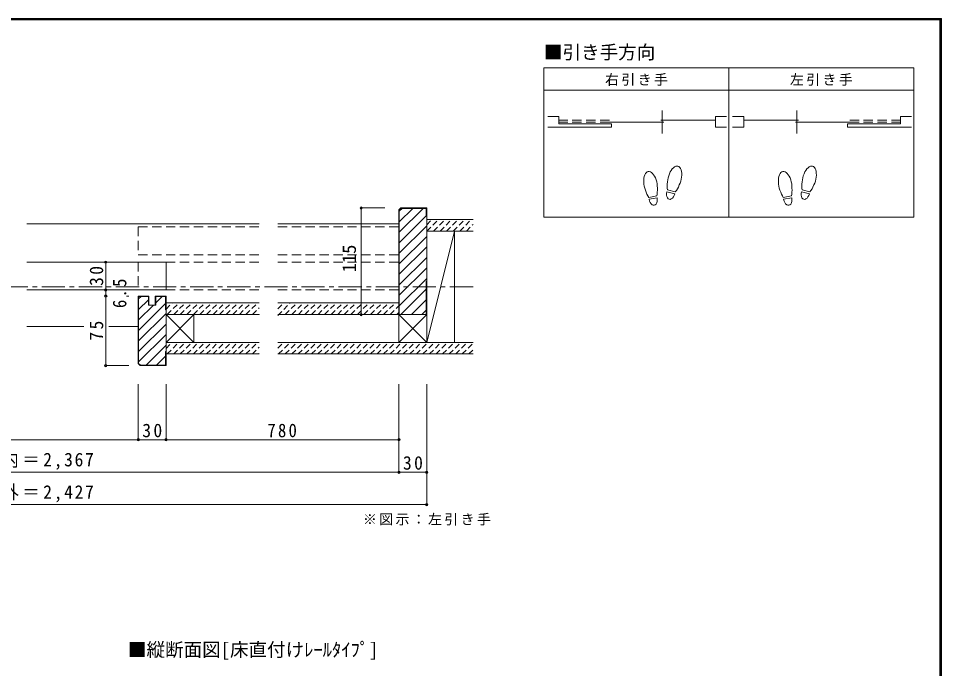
# Model space of a CAD drawing. Units: millimetres at full size, sheet at 1:5. Extents: x -973 to 977, y -718 to 696.
# Drawn here: x -18 to 977, y -5 to 696 of the extents above; entities that cross this region are included whole.
import ezdxf
from ezdxf.enums import TextEntityAlignment as Align

# ---------------------------------------------------------------- set-up
doc = ezdxf.new("R2010")
doc.units = ezdxf.units.MM
doc.header["$LTSCALE"] = 5
doc.header["$PDMODE"] = 32
doc.header["$PDSIZE"] = 2.5
for name, pattern in [('CHAIN1', [8, 5, -1, 1, -1]), ('DASHED1', [1.8, 1.2, -0.6]), ('DASHED2', [3, 2, -1])]:
    doc.linetypes.add(name, pattern=pattern)
for name, color, linetype, lineweight in [('0-1_通り芯', 4, 'CHAIN1', 9), ('0-2_柱', 3, 'Continuous', 9), ('0-3_仕上げ', 2, 'Continuous', 9), ('0-4_枠', 3, 'Continuous', 9), ('0-6_扉', 6, 'Continuous', 9), ('0-8_戸当り', 3, 'Continuous', 9), ('0-A_文字', 7, 'Continuous', 9), ('0-B_寸法', 7, 'Continuous', 9), ('0-C_ハッチ', 4, 'DASHED1', 9), ('F-1_枠', 6, 'Continuous', 9)]:
    doc.layers.add(name, color=color, linetype=linetype, lineweight=lineweight)
doc.styles.add('ＭＳ ゴシック', font='')
doc.styles.get('ＭＳ ゴシック').set_extended_font_data('MS Gothic')

msp = doc.modelspace()

# ---------------------------------------------------------------- linework, layer by layer
at = {"layer": '0-1_通り芯'}
msp.add_line((471.653, 406.5), (-468.347, 406.5), dxfattribs=at)
at = {"layer": '0-2_柱', "color": 7}
for p, q in [((421.653, 346.5), (451.73, 466.5)), ((170.653, 376.5), (140.653, 346.5)), ((140.653, 376.5), (170.653, 346.5)), ((421.653, 376.5), (391.653, 346.5)), ((391.653, 376.5), (421.653, 346.5))]:
    msp.add_line(p, q, dxfattribs=at)
at = {"layer": '0-2_柱'}
for p, q in [((451.73, 346.5), (451.73, 466.5)), ((421.653, 376.5), (421.653, 346.5)), ((391.653, 346.5), (421.653, 346.5))]:
    msp.add_line(p, q, dxfattribs=at)
msp.add_lwpolyline([(140.653, 346.5), (170.653, 346.5), (170.653, 376.5), (140.653, 376.5)], close=True, dxfattribs=at)
msp.add_lwpolyline([(421.653, 376.5), (391.653, 376.5), (391.653, 346.5)], dxfattribs=at)
at = {"layer": '0-3_仕上げ'}
for p, q in [((421.653, 479), (471.653, 479)), ((421.653, 466.5), (471.653, 466.5)), ((140.653, 389), (241.153, 389)), ((261.153, 389), (391.653, 389)), ((140.653, 376.5), (241.153, 376.5)), ((261.153, 376.5), (421.653, 376.5)), ((241.153, 346.5), (140.653, 346.5)), ((471.653, 346.5), (261.153, 346.5)), ((241.153, 334), (140.653, 334)), ((471.653, 334), (261.153, 334))]:
    msp.add_line(p, q, dxfattribs=at)
at = {"layer": '0-4_枠'}
for p, q in [((393.774, 491.5), (391.653, 489.379)), ((391.653, 489.379), (391.653, 376.5)), ((393.981, 491), (392.153, 489.171)), ((392.153, 376.5), (392.153, 489.171)), ((393.774, 491.5), (421.653, 491.5)), ((393.981, 491), (421.153, 491)), ((421.153, 491), (421.153, 482.5)), ((421.653, 491.5), (421.653, 376.5)), ((421.653, 482.5), (421.153, 482.5)), ((421.153, 412.5), (421.153, 376.5)), ((421.153, 412.5), (421.653, 412.5)), ((110.653, 323.621), (110.653, 396.5)), ((110.653, 396.5), (122.203, 396.5)), ((111.153, 323.828), (111.153, 396)), ((111.153, 396), (121.703, 396)), ((121.703, 386.5), (121.703, 396)), ((122.203, 386.5), (122.203, 396.5)), ((140.653, 396.5), (129.103, 396.5)), ((129.103, 386.5), (129.103, 396.5)), ((140.153, 396), (129.603, 396)), ((129.603, 386.5), (129.603, 396)), ((140.153, 381.5), (140.153, 396)), ((140.653, 321.5), (140.653, 396.5)), ((121.703, 386.5), (129.603, 386.5)), ((140.153, 381.5), (140.653, 381.5)), ((391.653, 376.5), (421.653, 376.5)), ((140.153, 336.5), (140.653, 336.5)), ((140.153, 322), (140.153, 336.5)), ((112.774, 321.5), (110.653, 323.621)), ((112.981, 322), (111.153, 323.828)), ((112.774, 321.5), (140.653, 321.5)), ((112.981, 322), (140.153, 322))]:
    msp.add_line(p, q, dxfattribs=at)
at = {"layer": '0-4_枠', "color": 4}
for p, q in [((-9.339, 474.5), (241.153, 474.5)), ((261.153, 474.5), (391.653, 474.5)), ((-9.339, 363.5), (51.88, 363.5)), ((79.015, 363.5), (110.653, 363.5))]:
    msp.add_line(p, q, dxfattribs=at)
at = {"layer": '0-6_扉', "color": 2, "linetype": 'DASHED2'}
for p, q in [((110.653, 471), (241.153, 471)), ((261.153, 471), (391.653, 471)), ((391.653, 471), (391.653, 441)), ((261.153, 441), (391.653, 441)), ((110.653, 433), (110.653, 403)), ((110.653, 433), (241.153, 433)), ((261.153, 433), (391.653, 433)), ((391.653, 433), (391.653, 403)), ((110.653, 403), (241.153, 403)), ((261.153, 403), (391.653, 403))]:
    msp.add_line(p, q, dxfattribs=at)
at = {"layer": '0-6_扉'}
for p, q in [((-9.339, 433), (140.653, 433)), ((140.653, 433), (140.653, 403)), ((-9.339, 403), (140.653, 403))]:
    msp.add_line(p, q, dxfattribs=at)
at = {"layer": '0-6_扉', "color": 2, "linetype": 'DASHED2'}
msp.add_lwpolyline([(110.653, 471), (110.653, 441), (241.153, 441)], dxfattribs=at)
at = {"layer": '0-8_戸当り'}
for p, q in [((675.595, 571.854), (675.595, 596.654)), ((820.717, 571.854), (820.717, 596.654)), ((689.087, 506.706), (680.607, 508.978)), ((689.631, 508.735), (681.15, 511.007)), ((834.209, 506.706), (825.729, 508.978)), ((834.753, 508.735), (826.272, 511.007)), ((669.62, 504.378), (660.973, 502.853)), ((669.984, 502.31), (661.338, 500.785)), ((814.742, 504.378), (806.096, 502.853)), ((815.107, 502.31), (806.46, 500.785))]:
    msp.add_line(p, q, dxfattribs=at)
at = {"layer": '0-8_戸当り', "color": 2}
for p, q in [((621.033, 578.454), (552.072, 578.454)), ((564.072, 582.054), (621.033, 582.054)), ((618.633, 583.854), (677.195, 583.854)), ((621.033, 578.454), (621.033, 582.054)), ((673.995, 586.254), (732.956, 586.254)), ((732.956, 578.454), (744.956, 578.454)), ((763.356, 578.454), (751.356, 578.454)), ((822.317, 586.254), (763.356, 586.254)), ((877.678, 583.854), (819.117, 583.854)), ((875.278, 578.454), (875.278, 582.054)), ((932.239, 582.054), (875.278, 582.054)), ((875.278, 578.454), (944.239, 578.454))]:
    msp.add_line(p, q, dxfattribs=at)
at = {"layer": '0-8_戸当り', "linetype": 'DASHED2'}
for p, q in [((618.633, 586.254), (564.072, 586.254)), ((618.633, 583.854), (564.072, 583.854)), ((877.678, 586.254), (932.239, 586.254)), ((877.678, 583.854), (932.239, 583.854))]:
    msp.add_line(p, q, dxfattribs=at)
at = {"layer": '0-8_戸当り', "color": 2}
for points in [[(564.072, 582.054), (564.072, 590.254), (552.072, 590.254)], [(732.956, 578.454), (732.956, 590.254), (744.956, 590.254)], [(763.356, 578.454), (763.356, 590.254), (751.356, 590.254)], [(932.239, 582.054), (932.239, 590.254), (944.239, 590.254)]]:
    msp.add_lwpolyline(points, dxfattribs=at)
at = {"layer": '0-8_戸当り'}
for centre, major_axis, ratio, start_param, end_param in [((688.876, 522.878), (3.644, 13.601), 0.5, 4.3405914, 8.2257792), ((833.998, 522.878), (3.644, 13.601), 0.5, 4.3405914, 8.2257792), ((662.958, 516.877), (-2.445, 13.867), 0.5, 4.3405914, 8.2257792), ((808.08, 516.877), (-2.445, 13.867), 0.5, 4.3405914, 8.2257792), ((688.771, 522.489), (4.416, 16.48), 0.4, 1.8506333, 2.4428768), ((833.894, 522.489), (4.416, 16.48), 0.4, 1.8506333, 2.4428768), ((663.028, 516.481), (-2.963, 16.802), 0.4, 1.8506333, 2.4428768), ((663.028, 516.481), (-2.963, 16.802), 0.4, 3.8403085, 4.432552), ((684.847, 507.842), (1.894, 7.067), 0.6, 1.5707963, 4.712389), ((688.771, 522.489), (4.416, 16.48), 0.4, 3.8403085, 4.432552), ((808.15, 516.481), (-2.963, 16.802), 0.4, 1.8506333, 2.4428768), ((808.15, 516.481), (-2.963, 16.802), 0.4, 3.8403085, 4.432552), ((829.969, 507.842), (1.894, 7.067), 0.6, 1.5707963, 4.712389), ((833.894, 522.489), (4.416, 16.48), 0.4, 3.8403085, 4.432552), ((665.661, 501.548), (-1.27, 7.205), 0.6, 1.5707963, 4.712389), ((810.783, 501.548), (-1.27, 7.205), 0.6, 1.5707963, 4.712389)]:
    msp.add_ellipse(centre, major_axis=major_axis, ratio=ratio, start_param=start_param, end_param=end_param, dxfattribs=at)
at = {"layer": '0-A_文字', "color": 3}
for p, q in [((946.639, 642.667), (548.072, 642.667)), ((548.072, 481.667), (548.072, 642.667)), ((747.356, 481.667), (747.356, 642.667)), ((946.639, 481.667), (946.639, 642.667)), ((548.072, 618.667), (946.639, 618.667)), ((946.639, 481.667), (548.072, 481.667))]:
    msp.add_line(p, q, dxfattribs=at)
at = {"layer": '0-B_寸法', "color": 4}
for p, q in [((351.012, 491.5), (376.653, 491.5)), ((351.012, 491.5), (351.012, 376.5)), ((75.607, 433), (75.607, 403)), ((75.607, 433), (100.653, 433)), ((75.607, 403), (77.714, 403)), ((75.607, 403), (75.607, 396.5)), ((98.148, 403), (100.653, 403)), ((75.607, 396.5), (77.714, 396.5)), ((75.607, 396.5), (75.607, 321.5)), ((98.148, 396.5), (100.653, 396.5)), ((351.012, 376.5), (376.653, 376.5)), ((75.607, 321.5), (100.653, 321.5)), ((110.653, 241.5), (110.653, 301.5)), ((140.653, 241.5), (140.653, 301.5)), ((391.653, 206.5), (391.653, 301.5)), ((421.653, 171.5), (421.653, 301.5)), ((-388.347, 241.5), (110.653, 241.5)), ((110.653, 241.5), (140.653, 241.5)), ((140.653, 241.5), (391.653, 241.5)), ((391.653, 206.5), (-388.347, 206.5)), ((421.653, 206.5), (391.653, 206.5)), ((-418.347, 171.5), (421.653, 171.5))]:
    msp.add_line(p, q, dxfattribs=at)
at = {"layer": '0-B_寸法'}
for p in [(351.012, 491.5), (75.607, 433), (75.607, 403), (75.607, 396.5), (351.012, 376.5), (75.607, 321.5), (110.653, 241.5), (140.653, 241.5), (391.653, 241.5), (391.653, 206.5), (421.653, 206.5), (421.653, 171.5)]:
    msp.add_point(p, dxfattribs=at)
at = {"layer": '0-C_ハッチ', "linetype": 'Continuous'}
for p, q in [((395.267, 491), (392.153, 487.886)), ((417.894, 491), (392.153, 465.259)), ((406.58, 491), (392.153, 476.573)), ((421.153, 482.945), (392.153, 453.945)), ((421.653, 472.131), (392.153, 442.631)), ((421.653, 460.818), (392.153, 431.318)), ((421.653, 449.504), (392.153, 420.004)), ((421.653, 438.19), (392.153, 408.69)), ((421.653, 426.877), (392.153, 397.376)), ((421.653, 415.563), (392.153, 386.063)), ((421.153, 403.749), (393.904, 376.5)), ((113.866, 396), (111.153, 393.287)), ((121.703, 392.523), (111.153, 381.973)), ((140.153, 388.346), (111.153, 359.346)), ((136.494, 396), (129.603, 389.109)), ((421.153, 392.436), (405.217, 376.5)), ((126.994, 386.5), (111.153, 370.659)), ((421.153, 381.122), (416.531, 376.5)), ((140.653, 377.532), (111.153, 348.032)), ((140.653, 366.218), (111.153, 336.718)), ((140.653, 354.904), (111.153, 325.404)), ((140.653, 343.591), (119.062, 322)), ((140.153, 331.777), (130.376, 322))]:
    msp.add_line(p, q, dxfattribs=at)
at = {"layer": '0-C_ハッチ'}
for p, q in [((421.653, 473.268), (427.385, 479)), ((421.956, 466.5), (434.456, 479)), ((429.027, 466.5), (441.527, 479)), ((436.098, 466.5), (448.598, 479)), ((443.169, 466.5), (455.669, 479)), ((450.24, 466.5), (462.74, 479)), ((457.311, 466.5), (469.811, 479)), ((464.382, 466.5), (471.653, 473.771)), ((140.653, 382.329), (147.324, 389)), ((141.895, 376.5), (154.395, 389)), ((148.966, 376.5), (161.466, 389)), ((156.037, 376.5), (168.537, 389)), ((163.108, 376.5), (175.608, 389)), ((170.179, 376.5), (182.679, 389)), ((177.25, 376.5), (189.75, 389)), ((184.321, 376.5), (196.821, 389)), ((191.392, 376.5), (203.892, 389)), ((198.463, 376.5), (210.963, 389)), ((205.534, 376.5), (218.034, 389)), ((212.605, 376.5), (225.105, 389)), ((219.676, 376.5), (232.176, 389)), ((226.747, 376.5), (239.247, 389)), ((261.153, 382.621), (267.532, 389)), ((261.153, 375.55), (274.603, 389)), ((269.174, 376.5), (281.674, 389)), ((276.245, 376.5), (288.745, 389)), ((283.316, 376.5), (295.816, 389)), ((290.387, 376.5), (302.887, 389)), ((297.458, 376.5), (309.958, 389)), ((304.529, 376.5), (317.029, 389)), ((311.6, 376.5), (324.1, 389)), ((318.671, 376.5), (331.171, 389)), ((325.742, 376.5), (338.242, 389)), ((332.813, 376.5), (345.313, 389)), ((339.885, 376.5), (352.385, 389)), ((346.956, 376.5), (359.456, 389)), ((354.027, 376.5), (366.527, 389)), ((361.098, 376.5), (373.598, 389)), ((368.169, 376.5), (380.669, 389)), ((375.24, 376.5), (387.74, 389)), ((233.819, 376.5), (241.153, 383.834)), ((382.311, 376.5), (391.653, 385.842)), ((389.382, 376.5), (391.653, 378.771)), ((240.89, 376.5), (241.153, 376.763)), ((140.653, 339.903), (147.25, 346.5)), ((141.821, 334), (154.321, 346.5)), ((148.892, 334), (161.392, 346.5)), ((155.963, 334), (168.463, 346.5)), ((163.034, 334), (175.534, 346.5)), ((170.105, 334), (182.605, 346.5)), ((177.176, 334), (189.676, 346.5)), ((184.247, 334), (196.747, 346.5)), ((191.319, 334), (203.819, 346.5)), ((198.39, 334), (210.89, 346.5)), ((205.461, 334), (217.961, 346.5)), ((212.532, 334), (225.032, 346.5)), ((219.603, 334), (232.103, 346.5)), ((226.674, 334), (239.174, 346.5)), ((233.745, 334), (241.153, 341.408)), ((261.153, 340.195), (267.458, 346.5)), ((262.029, 334), (274.529, 346.5)), ((269.1, 334), (281.6, 346.5)), ((276.171, 334), (288.671, 346.5)), ((283.242, 334), (295.742, 346.5)), ((290.313, 334), (302.813, 346.5)), ((297.385, 334), (309.885, 346.5)), ((304.456, 334), (316.956, 346.5)), ((311.527, 334), (324.027, 346.5)), ((318.598, 334), (331.098, 346.5)), ((325.669, 334), (338.169, 346.5)), ((332.74, 334), (345.24, 346.5)), ((339.811, 334), (352.311, 346.5)), ((346.882, 334), (359.382, 346.5)), ((353.953, 334), (366.453, 346.5)), ((361.024, 334), (373.524, 346.5)), ((368.095, 334), (380.595, 346.5)), ((375.166, 334), (387.666, 346.5)), ((382.237, 334), (394.737, 346.5)), ((389.308, 334), (401.808, 346.5)), ((396.379, 334), (408.879, 346.5)), ((403.451, 334), (415.951, 346.5)), ((410.522, 334), (423.022, 346.5)), ((417.593, 334), (430.093, 346.5)), ((424.664, 334), (437.164, 346.5)), ((431.735, 334), (444.235, 346.5)), ((438.806, 334), (451.306, 346.5)), ((445.877, 334), (458.377, 346.5)), ((452.948, 334), (465.448, 346.5)), ((460.019, 334), (471.653, 345.634)), ((467.09, 334), (471.653, 338.563)), ((240.816, 334), (241.153, 334.337))]:
    msp.add_line(p, q, dxfattribs=at)
at = {"layer": 'F-1_枠'}
for p, q in [((-973.347, 695.833), (976.653, 695.833)), ((-973.347, 695), (976.653, 695)), ((-973.347, 694.167), (976.653, 694.167)), ((974.986, 695.833), (974.986, -700.833)), ((975.82, 695.833), (975.82, -700.833)), ((976.653, 695.833), (976.653, -700.833))]:
    msp.add_line(p, q, dxfattribs=at)

# ---------------------------------------------------------------- texts
at = {"layer": '0-A_文字', "style": 'ＭＳ ゴシック'}
for s, p in [('■引き手方向', (548.072, 647.667)), ('■縦断面図[床直付けﾚｰﾙﾀｲﾌﾟ]', (99.625, 3.335))]:
    msp.add_text(s, height=14.66, dxfattribs=at).set_placement(p, align=Align.BOTTOM_LEFT)
at = {"layer": '0-A_文字', "char_height": 11, "attachment_point": 7, "style": 'ＭＳ ゴシック'}
for s, insert in [('\\T1.17;右引き手', (613.964, 623.167)), ('\\T1.17;左引き手', (813.248, 623.167)), ('\\T1.17;※図示：左引き手', (352.903, 149))]:
    msp.add_mtext(s, dxfattribs=dict(at, insert=insert))
at = {"layer": '0-B_寸法', "style": 'ＭＳ ゴシック'}
msp.add_text('115', height=14.66, rotation=90, dxfattribs=at).set_placement((349.762, 422), align=Align.BOTTOM_LEFT)
at = {"layer": '0-B_寸法', "char_height": 14.66, "attachment_point": 7, "rotation": 90, "style": 'ＭＳ ゴシック'}
for s, insert in [('\\T1.27;\\W0.95;30', (73.107, 407.375)), ('\\T1.27;\\W0.9;6.5', (98.107, 383.5)), ('\\T1.27;\\W0.95;75', (73.107, 348.375))]:
    msp.add_mtext(s, dxfattribs=dict(at, insert=insert))
at = {"layer": '0-B_寸法', "char_height": 14.66, "attachment_point": 7, "style": 'ＭＳ ゴシック'}
for s, insert in [('\\T1.27;\\W0.95;30', (115.028, 244)), ('\\T1.27;\\W0.9;780', (249.903, 244)), ('\\T1.19;\\W0.95;枠内＝2,367', (-59.597, 209)), ('\\T1.27;\\W0.95;30', (396.028, 209)), ('\\T1.19;\\W0.95;枠外＝2,427', (-59.597, 174))]:
    msp.add_mtext(s, dxfattribs=dict(at, insert=insert))

doc.saveas('drawing.dxf')
